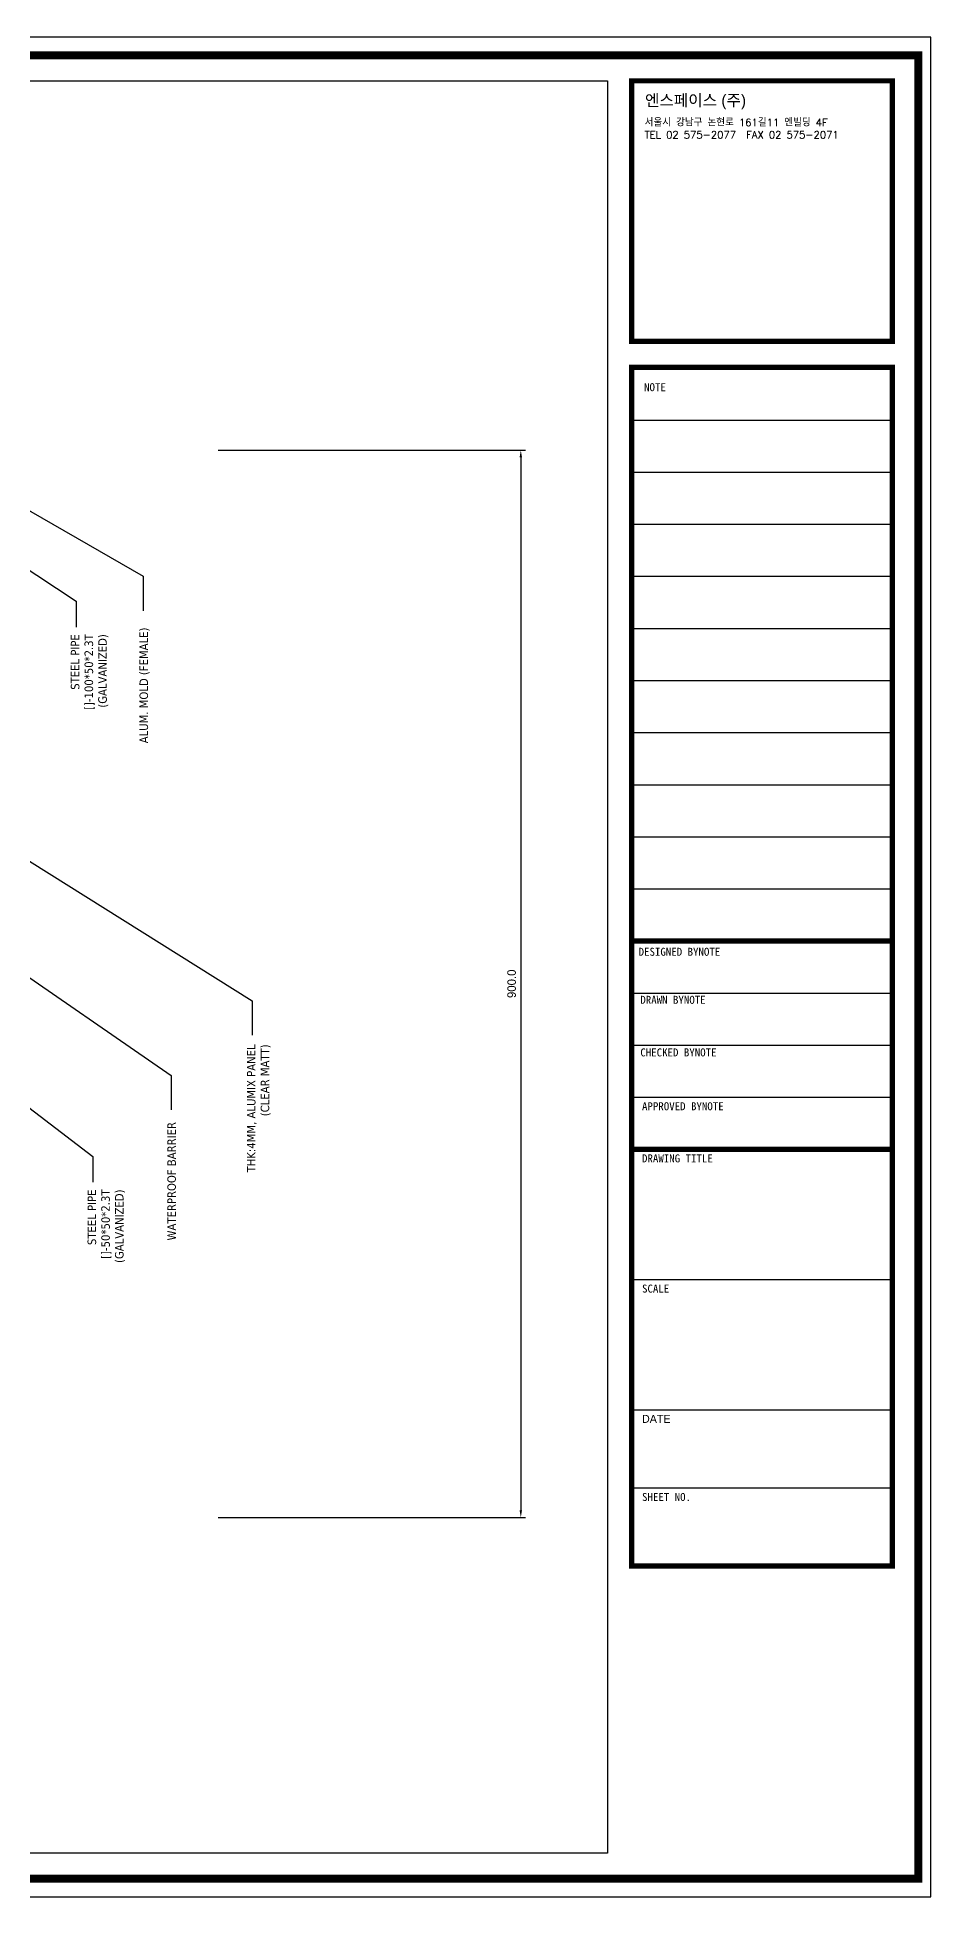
# Model space of a CAD drawing. Header units: millimetres. Extents: x 7297 to 60227, y -7497 to 19324.
# Drawn here: x 17405 to 18159, y 5186 to 6755 of the extents above; entities that cross this region are included whole.
import ezdxf

# ---------------------------------------------------------------- set-up
doc = ezdxf.new("R2010")
doc.units = ezdxf.units.MM
for name, color, linetype in [('NS_DIM', 1, 'Continuous'), ('NS_FORM', 7, 'Continuous'), ('NS_TEXT', 2, 'Continuous')]:
    doc.layers.add(name, color=color, linetype=linetype)
doc.styles.add('Expo M', font='Expo M.ttf')
doc.styles.add('HGTXT', font='romans.shx', dxfattribs={"bigfont": 'whgtxt.shx'})
doc.dimstyles.new('DS2', dxfattribs={"dimscale": 2, "dimtxt": 1.8, "dimasz": 1.5, "dimexe": 1, "dimexo": 1, "dimgap": 0.5, "dimtad": 1, "dimtoh": 1, "dimdec": 1, "dimzin": 1, "dimdsep": 46, "dimtxsty": 'Expo M', "dimcen": 2, "dimadec": 1, "dimazin": 0, "dimtfac": 1, "dimtdec": 4, "dimtix": 1, "dimtmove": 1, "dimatfit": 3, "dimfxl": 1, "dimtolj": 1, "dimtzin": 1, "dimarcsym": 0})
doc.dimstyles.new('N-SPACE', dxfattribs={"dimscale": 4, "dimtxt": 1.8, "dimasz": 1.5, "dimexe": 1, "dimexo": 1, "dimgap": 1, "dimtad": 1, "dimtoh": 1, "dimdec": 1, "dimzin": 1, "dimdsep": 46, "dimtxsty": 'Expo M', "dimcen": 2, "dimclrd": 1, "dimclre": 1, "dimclrt": 2, "dimadec": 1, "dimazin": 0, "dimtfac": 1, "dimtdec": 1, "dimtix": 1, "dimtmove": 1, "dimatfit": 3, "dimfxl": 1, "dimtolj": 1, "dimtzin": 1, "dimarcsym": 0})

# ---------------------------------------------------------------- blocks, each defined once
blk = doc.blocks.new('AL-TEMPLATE')
at = {"color": 8}
for p, q in [((2716.82, 1392.97), (2800.02, 1392.97)), ((2716.82, 1376.33), (2800.02, 1376.33)), ((2716.82, 1359.69), (2800.02, 1359.69)), ((2716.82, 1343.05), (2800.02, 1343.05)), ((2716.82, 1326.41), (2800.02, 1326.41)), ((2716.82, 1309.77), (2800.02, 1309.77)), ((2716.82, 1293.13), (2800.02, 1293.13)), ((2716.82, 1276.49), (2800.02, 1276.49)), ((2716.82, 1259.85), (2800.02, 1259.85)), ((2716.82, 1243.21), (2800.02, 1243.21)), ((2716.82, 1209.93), (2800.02, 1209.93)), ((2716.82, 1193.29), (2800.02, 1193.29)), ((2716.82, 1176.65), (2800.02, 1176.65)), ((2716.82, 1118.41), (2800.02, 1118.41)), ((2716.82, 1076.81), (2800.02, 1076.81)), ((2716.82, 1051.85), (2800.02, 1051.85))]:
    blk.add_line(p, q, dxfattribs=at)
at = {"color": 7, "ltscale": 2}
blk.add_lwpolyline([(1972.34, 1515.25), (1972.34, 921.25), (2812.34, 921.25), (2812.34, 1515.25)], close=True, dxfattribs=at)
at = {"color": 8}
for points, const_width in [([(1976.34, 1509.45), (2808.34, 1509.45), (2808.34, 927.05), (1976.34, 927.05)], 2.5), ([(2716.82, 1501.32), (2800.02, 1501.32), (2800.02, 1418.12), (2716.82, 1418.12)], 1.66), ([(2716.82, 1409.8), (2800.02, 1409.8), (2800.02, 1026.89), (2716.82, 1026.89)], 1.66)]:
    blk.add_lwpolyline(points, close=True, dxfattribs=dict(at, const_width=const_width))
at = {"color": 9}
blk.add_lwpolyline([(1984.07, 1501.32), (2709.08, 1501.32), (2709.08, 935.18), (1984.07, 935.18)], close=True, dxfattribs=at)
at = {"color": 8, "const_width": 1.66}
for points in [[(2716.82, 1226.57), (2800.02, 1226.57)], [(2716.82, 1160.01), (2800.02, 1160.01)]]:
    blk.add_lwpolyline(points, dxfattribs=at)
at = {"color": 146, "true_color": 0x105689, "insert": (2721.06, 1496.93), "char_height": 3.6698, "attachment_point": 1, "style": 'HGTXT'}
blk.add_mtext('{\\fExpo M|b0|i0|c129|p18;엔스페이스 (주)}', dxfattribs=at)
at = {"insert": (2720.94, 1489.17), "char_height": 2.3487, "attachment_point": 1, "style": 'HGTXT'}
blk.add_mtext('서울시 강남구 논현로 161길11 엔빌딩 4F\\PTEL 02 575-2077  FAX 02 575-2071', dxfattribs=at)
at = {"color": 8, "attachment_point": 1}
for s, insert, char_height, width in [('NOTE', (2720.76, 1404.73), 2.556, 438.9676), ('DESIGNED BYNOTE', (2719.01, 1224.39), 2.5559, 438.9676), ('DRAWN BYNOTE', (2719.56, 1209.04), 2.5559, 438.9676), ('CHECKED BYNOTE', (2719.56, 1192.25), 2.5559, 438.9676), ('APPROVED BYNOTE', (2720.1, 1175.04), 2.5559, 438.9676), ('DRAWING TITLE', (2720.1, 1158.4), 2.5559, 438.9675), ('SCALE', (2720.1, 1116.8), 2.556, 438.9675), ('{\\fﾱﾼﾸﾲ|b0|i0|c129|p49;DATE}', (2720.1, 1075.2), 2.5559, 438.9675), ('SHEET NO.', (2720.1, 1050.24), 2.556, 438.9675)]:
    blk.add_mtext(s, dxfattribs=dict(at, insert=insert, char_height=char_height, width=width))
blk = doc.blocks.new('*D294')
at = {"layer": 'NS_DIM', "color": 1, "lineweight": -2, "transparency": 16777216}
for p, q in [((17557.8, 6406.3), (17816.9, 6406.3)), ((17812.9, 6400.3), (17812.9, 5512.3)), ((17557.8, 5506.3), (17816.9, 5506.3))]:
    blk.add_line(p, q, dxfattribs=at)
at = {"layer": 'NS_DIM', "color": 1, "transparency": 16777216}
for points in [[(17811.9, 6400.3), (17813.9, 6400.3), (17812.9, 6406.3)], [(17811.9, 5512.3), (17813.9, 5512.3), (17812.9, 5506.3)]]:
    blk.add_solid(points, dxfattribs=at)
at = {"layer": 'NS_DIM', "color": 2, "transparency": 16777216, "insert": (17805.2, 5956.3), "char_height": 7.2, "attachment_point": 5, "rotation": 90, "style": 'Expo M'}
blk.add_mtext('\\A1;900.0', dxfattribs=at)

msp = doc.modelspace()

# ---------------------------------------------------------------- block references
at = {"layer": 'NS_FORM', "xscale": 2.64, "yscale": 2.64, "zscale": 2.64}
msp.add_blockref('AL-TEMPLATE', (10734.05, 2754.28), dxfattribs=at)

# ---------------------------------------------------------------- texts
at = {"layer": 'NS_TEXT', "char_height": 7.2, "rotation": 90, "line_spacing_factor": 0.963855}
for s, insert, width, attachment_point in [('\\pxqr;{\\fTahoma|b0|i0|c0|p34;STEEL PIPE\\P[]-\\fTahoma|b0|i0|c129|p34;10\\fTahoma|b0|i0|c0|p34;0*\\fTahoma|b0|i0|c129|p34;5\\fTahoma|b0|i0|c0|p34;0*2.3T\\P(GALVANIZED)}', (17433.48, 6251.09), 109.4191, 3), ('\\pxql;{\\fTahoma|b0|i0|c129|p34;ALUM. MOLD (FEMALE)}', (17491.39, 6264.21), 105.101, 3), ('\\pxqr;{\\fTahoma|b0|i0|c0|p34;T\\fTahoma|b0|i0|c129|p34;HK:4MM,\\fTahoma|b0|i0|c0|p34; \\fTahoma|b0|i0|c129|p34;ALUMIX\\fTahoma|b0|i0|c0|p34; PANEL\\P(CLEAR MATT)}', (17581.98, 5905.21), 136.0889, 3), ('\\fTahoma;WATERPROOF BARRIER', (17514.86, 5739.84), 112.4594, 1), ('\\pxqr;{\\fTahoma|b0|i0|c0|p34;STEEL PIPE\\P[]-\\fTahoma|b0|i0|c129|p34;5\\fTahoma|b0|i0|c0|p34;0*\\fTahoma|b0|i0|c129|p34;5\\fTahoma|b0|i0|c0|p34;0*2.3T\\P(GALVANIZED)}', (17447.6, 5782.83), 109.4191, 3)]:
    msp.add_mtext(s, dxfattribs=dict(at, insert=insert, width=width, attachment_point=attachment_point))

# ---------------------------------------------------------------- dimensions: what is measured, and where the dimension line sits
at = {"layer": 'NS_DIM'}
dim = msp.add_linear_dim(base=(17812.94, 5506.3), p1=(17553.75, 6406.3), p2=(17553.75, 5506.3), angle=90, dimstyle='N-SPACE', dxfattribs=at)
dim.commit()
dim.dimension.update_dxf_attribs({"geometry": '*D294', "text_midpoint": (17805.16, 5956.3)})

# ---------------------------------------------------------------- leaders
for points in [[(17346.9, 6384.79), (17494.46, 6299.91), (17494.46, 6270.92)], [(17335.82, 6346.25), (17438, 6278.94), (17438, 6257.14)], [(17384.4, 6068.69), (17586.3, 5942.04), (17586.3, 5913.05)], [(17350.4, 5994.83), (17518.18, 5878.88), (17518.18, 5849.89)], [(17323.79, 5908.69), (17452.12, 5810.68), (17452.12, 5788.88)]]:
    msp.add_leader(points, dimstyle='DS2', override={"dimgap": 0.5, "dimtad": 0}, dxfattribs=at)

doc.saveas('drawing.dxf')
